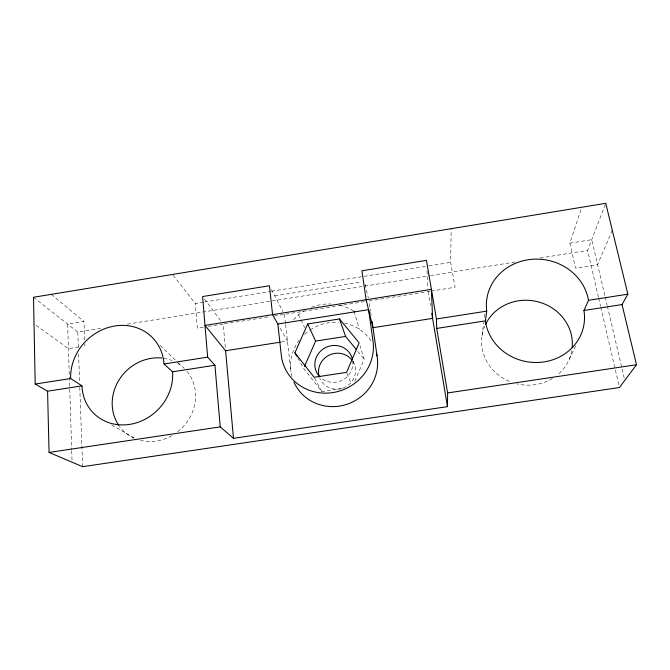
<?xml version="1.0" encoding="UTF-8"?>
<svg xmlns="http://www.w3.org/2000/svg" width="670" height="670" viewBox="0 0 670 670"><rect width="100%" height="100%" fill="white"/><g stroke="black" fill="none" stroke-linecap="round" stroke-linejoin="round"><path stroke-width="0.5" stroke-dasharray="3.35 2.51" d="M431.07 291.065L455.081 287.246L450.625 262.389L451.161 228.696M482.04 335.687L483.765 322.387M484.435 317.27L484.963 313.183M612.313 230.304L597.59 264.616L575.505 268.126L569.869 243.177L581.434 208.228M598.444 297.128L587.59 250.404L605.37 204.275M354.849 381.23L364.162 359.137L360.024 345.745M569.165 359.405L575.798 345.469M293.636 319.699L298.502 314.699A46.599 44.212 -23.4 0 1 304.255 310.729M84.688 339.891L83.984 321.466L67.645 324.104L69.705 388.24M173.086 275.269L195.339 303.527L203.571 302.203M204.601 302.036L270.487 291.416M271.517 291.249L427.979 266.04M429.009 265.873L450.625 262.389M569.869 243.177L591.736 239.659L604.985 296.106M274.734 295.855L361.373 281.936M33.5 297.279L77.804 332.077L102.569 328.116M127.334 324.146L429.705 275.697M430.735 275.529L516.386 261.811M540.12 258.009L587.59 250.404M78.742 347.01L68.432 348.651L34.019 323.803M203.286 327.236L197.315 328.183L195.339 303.527M208.27 326.441L223.194 324.071L225.413 348.685M224.216 323.911L270.144 316.617M274.231 315.972L366.951 301.24M430.073 291.224L369.011 300.914L370.543 311.215M281.274 342.035L287.464 341.064L279.867 327.597M297.823 358.04L303.644 368.425L321.868 391.607L343.258 388.374M111.63 424.839L134.017 437.979M51.263 294.365L83.984 321.466M160.18 345.427L176.604 361.289M177.349 362.009L181.084 365.611M357.763 351.306L364.162 359.137M204.476 299.046L221.326 321.567M314.649 378.19L321.868 391.607M271.367 289.415L282.983 311.575M298.502 314.699L304.716 327.655M346.976 373.257L350.971 383.332M353.132 360.954L354.128 363.768M354.07 311.29L359.329 329.196M605.219 297.12L607.129 305.244M607.372 306.257L624.298 378.374M365.15 284.356L368.333 297.991M598.679 298.142L600.563 306.265M600.797 307.287L618.963 385.501M428.071 291.542L430.416 305.461M370.694 312.245L371.155 315.335M284.432 314.347L285.479 323.593M285.596 324.623L290.922 371.632M426.999 270.747L427.912 288.418M84.847 343.986L84.923 346.03M77.804 332.077L78.398 348.777M78.591 353.995L79.638 383.207M79.78 387.386L82.628 466.68M69.739 389.278L71.682 449.704M71.715 450.751L72.084 462.208M352.805 361.298A18.651 17.864 -23.5 0 1 345.335 387A18.651 17.864 -23.5 0 1 319.816 378.391M187.039 371.381A43.625 39.84 -46 0 1 177.089 432.2M171.838 435.668A43.625 39.84 -46 0 1 140.457 440.341M134.034 438.121A43.625 39.84 -46 0 1 119.394 426.221M163.765 358.299A43.625 39.84 -46 0 1 172.064 360.527M177.667 363.282A43.625 39.84 -46 0 1 184.217 368.316M571.778 350.619A45.493 42.352 10.8 0 1 557.398 374.974M552.457 378.475A45.493 42.352 10.8 0 1 516.922 383.86M509.292 381.372A45.493 42.352 10.8 0 1 484.762 326.097M352.763 360.887A19.196 18.325 -23.5 0 1 342.412 380.133A19.196 18.325 -23.5 0 1 320.578 377.57M291.936 376.507A43.877 41.9 -23.5 0 1 299.13 340.343M304.607 334.288A43.877 41.9 -23.5 0 1 309.381 330.452M310.235 329.866A43.877 41.9 -23.5 0 1 338.459 322.278M344.506 323.099A43.877 41.9 -23.5 0 1 371.75 341.985M311.433 307.262A46.599 44.212 -23.4 0 1 330.972 304.004M339.765 305.21A46.599 44.212 -23.4 0 1 353.257 310.779"/><path stroke-width="1" d="M277.849 324.004L368.559 309.674L372.796 339.43A46.599 44.212 -23.4 0 1 334.188 392.352A46.599 44.212 -23.4 0 1 281.408 356.256L277.849 324.004L272.581 314.666L269.432 285.738L202.6 296.542L207.65 357.16L214.936 365.242L220.221 426.882L233.487 438.314L447.459 406.648L447.619 392.938L436.698 328.426L436.43 318.995L426.472 260.354L361.934 270.781L366.13 299.8L372.989 327.697L377.026 355.904M588.503 300.302L583.938 310.478A49.84 45.97 9 0 1 541.62 362.21A49.84 45.97 9 0 1 485.407 320.863L486.721 311.14A51.481 47.319 8.3 0 1 530.623 259.432A51.481 47.319 8.3 0 1 588.503 300.302L627.865 294.172L605.739 203.32L33.5 297.279L35.2 384.052L47.578 391.196L81.983 385.861A47.637 42.964 -44.8 0 0 129.72 424.37A47.637 42.964 -44.8 0 0 172.6 371.808L214.936 365.242M304.473 366.54L315.62 341.089L307.689 323.953L339.481 318.945L359.137 342.881L346.616 372.344L314.171 377.294L294.909 352.839L307.689 323.953M47.578 391.196L49.052 452.434L82.628 466.68L619.432 387.536L636.5 364.748L622.036 304.582L627.865 294.172M372.076 321.516L372.989 327.697L432.594 318.384L431.396 289.348L205.003 325.411L225.597 350.737L280.244 342.194M436.43 318.995L486.721 311.14M35.2 384.052L70.643 378.525A49.145 44.12 -44.4 0 1 115.073 325.947A49.145 44.12 -44.4 0 1 164.016 363.969L172.6 371.808M164.016 363.969L207.65 357.16M315.62 341.089L345.586 336.415L356.482 349.74M436.698 328.426L485.407 320.863M583.938 310.478L622.036 304.582M49.052 452.434L220.221 426.882M447.619 392.938L636.5 364.748M70.643 378.525L81.983 385.861M354.07 311.29L354.723 311.86M294.909 352.839L296.852 356.306M339.481 318.945L345.586 336.415M431.756 313.409L447.459 406.648M225.597 350.737L233.487 438.314M319.196 376.632A18.651 17.864 -23.5 0 1 328.702 355.376A18.651 17.864 -23.5 0 1 351.708 359.782M118.799 425.375A43.625 39.84 -46 0 1 119.386 379.413A43.625 39.84 -46 0 1 161.864 358.056M485.582 324.288A45.493 42.352 10.8 0 1 538.462 301.927A45.493 42.352 10.8 0 1 572.18 347.613M319.875 376.892A19.196 18.325 -23.5 0 1 325.335 347.688A19.196 18.325 -23.5 0 1 352.613 359.941M376.389 352.981A43.877 41.9 -23.5 0 1 347.789 404.01A43.877 41.9 -23.5 0 1 293.946 382.135"/></g></svg>
